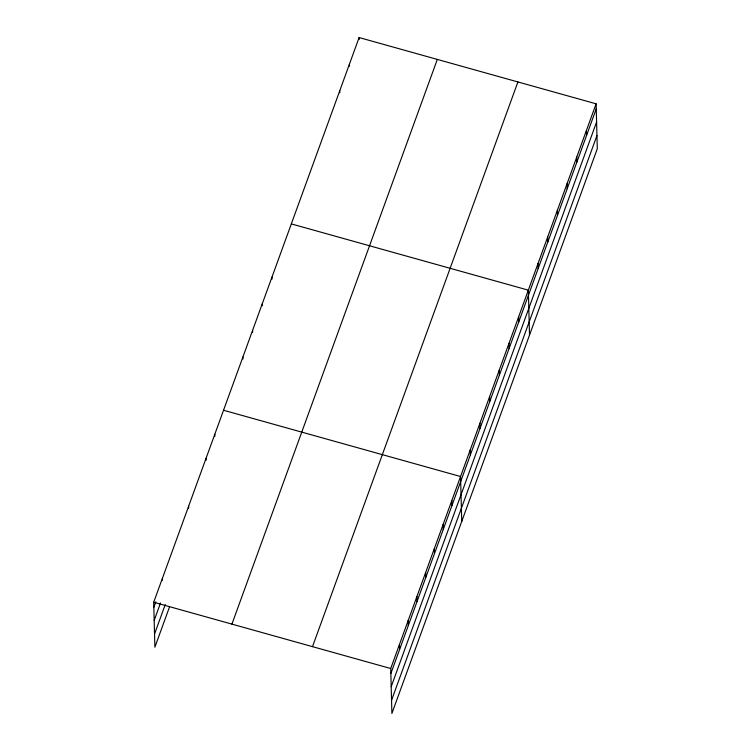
<?xml version="1.0" encoding="UTF-8"?>
<svg xmlns="http://www.w3.org/2000/svg" width="751" height="751" viewBox="0 0 751 751"><rect width="100%" height="100%" fill="white"/><g stroke="black" fill="none" stroke-linecap="round" stroke-linejoin="round"><path stroke-width="1.13" d="M169.566 606.817L154.884 647.184L153.702 602.246L359.109 37.55L596.116 103.816L597.298 148.754L391.891 713.45L390.717 668.521L596.116 103.816M153.833 607.268L155.823 601.814M154.18 620.439L160.526 602.978M154.537 634.013L165.248 604.555M231.918 624.119L437.317 59.423M312.5 646.649L517.908 81.953M390.849 673.534L596.247 108.839M391.196 686.705L596.594 122.009M391.543 700.279L596.951 135.574M291.322 223.901L528.338 290.168L529.511 335.106M223.545 410.253L460.551 476.519L461.734 521.457M153.702 602.246L390.717 668.521M586.437 130.439L586.569 135.452M576.749 157.062L576.881 162.075M567.071 183.685L567.202 188.698M557.383 210.308L557.514 215.321M547.704 236.931L547.836 241.944M538.016 263.545L538.148 268.567M518.65 316.791L518.781 321.803M508.971 343.414L509.103 348.426M499.284 370.036L499.415 375.049M489.605 396.659L489.736 401.672M479.917 423.273L480.049 428.295M470.239 449.896L470.37 454.918M451.82 500.523L451.952 505.536M443.09 524.517L443.221 529.539M434.36 548.521L434.491 553.534M425.639 572.515L425.77 577.538M416.908 596.519L417.04 601.532M408.178 620.514L408.309 625.536M399.448 644.518L399.579 649.531M359.109 37.55L359.156 39.559M349.422 64.173L349.478 66.182M339.743 90.796L339.79 92.795M271.956 277.147L272.012 279.147M262.277 303.761L262.324 305.77M252.589 330.384L252.646 332.393M242.911 357.007L242.958 359.016M214.814 434.247L214.861 436.256M206.084 458.251L206.131 460.26M188.623 506.249L188.679 508.258M162.432 578.251L162.488 580.251"/></g></svg>
